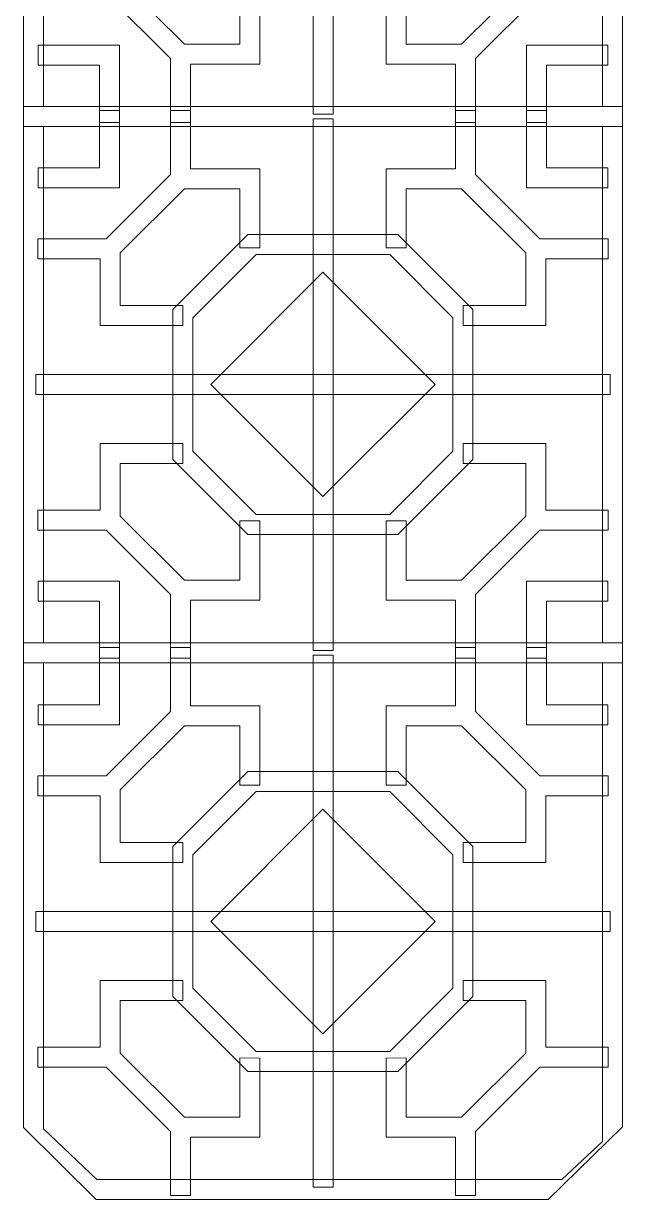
# Model space of a CAD drawing. Header units: centimetres. Extents: x -47 to 6, y -113 to 82.
# Drawn here: x -47.3 to 6.5, y -112.7 to -7.1 of the extents above; entities that cross this region are included whole.
import ezdxf

# ---------------------------------------------------------------- set-up
doc = ezdxf.new("R2010")
doc.units = ezdxf.units.CM
doc.header["$MEASUREMENT"] = 0
doc.layers.add('layer 1', color=7, linetype='Continuous')

msp = doc.modelspace()

# ---------------------------------------------------------------- linework, layer by layer
at = {"layer": 'layer 1', "color": 250, "lineweight": 9}
for points, knots in [([(-47.32773, -16.36105), (-47.32773, -16.36105), (6.48344, -16.36105), (6.48344, -16.36105), (6.48344, -16.36105), (6.48344, -16.36105), (6.48344, 33.62669), (6.48344, 33.62669), (6.48344, 33.62669), (6.48344, 33.62669), (-47.32773, 33.62669), (-47.32773, 33.62669), (-47.32773, 33.62669), (-47.32773, 33.62669), (-47.32773, -16.36105), (-47.32773, -16.36105)], [0, 0, 0, 0, 0.2, 0.2, 0.2, 0.2, 0.4, 0.4, 0.4, 0.4, 0.6, 0.6, 0.6, 0.6, 1, 1, 1, 1]), ([(-45.53079, -14.56412), (-45.53079, -14.56412), (4.6865, -14.56412), (4.6865, -14.56412), (4.6865, -14.56412), (4.6865, -14.56412), (4.6865, 31.82975), (4.6865, 31.82975), (4.6865, 31.82975), (4.6865, 31.82975), (-45.53079, 31.82975), (-45.53079, 31.82975), (-45.53079, 31.82975), (-45.53079, 31.82975), (-45.53079, -14.56412), (-45.53079, -14.56412)], [0, 0, 0, 0, 0.2, 0.2, 0.2, 0.2, 0.4, 0.4, 0.4, 0.4, 0.6, 0.6, 0.6, 0.6, 1, 1, 1, 1]), ([(-19.52349, -15.25109), (-19.52349, -15.25109), (-21.32043, -15.25109), (-21.32043, -15.25109), (-21.32043, -15.25109), (-21.32043, -15.25109), (-21.32043, 32.51744), (-21.32043, 32.51744), (-21.32043, 32.51744), (-21.32043, 32.51744), (-19.52349, 32.51744), (-19.52349, 32.51744), (-19.52349, 32.51744), (-19.52349, 32.51744), (-19.52349, -15.25109), (-19.52349, -15.25109)], [0, 0, 0, 0, 0.2, 0.2, 0.2, 0.2, 0.4, 0.4, 0.4, 0.4, 0.6, 0.6, 0.6, 0.6, 1, 1, 1, 1]), ([(-32.32628, -15.99508), (-32.32628, -15.99508), (-32.32628, -10.7666), (-32.32628, -10.7666), (-32.32628, -10.7666), (-32.32628, -10.7666), (-26.51438, -10.766), (-26.51438, -10.766), (-26.51438, -10.766), (-26.51438, -10.766), (-26.0885, -10.7666), (-26.0885, -10.7666), (-26.0885, -10.7666), (-26.0885, -10.7666), (-26.0885, -9.07508), (-26.0885, -9.07508), (-26.0885, -9.07508), (-26.0885, -9.07508), (-26.0885, -8.96846), (-26.0885, -8.96846), (-26.0885, -8.96846), (-26.0885, -8.96846), (-26.0891, -3.65313), (-26.0891, -3.65313), (-26.0891, -3.65313), (-26.0891, -3.65313), (-27.88664, -3.65073), (-27.88664, -3.65073), (-27.88664, -3.65073), (-27.88664, -3.65073), (-27.88604, -8.96846), (-27.88604, -8.96846), (-27.88604, -8.96846), (-27.88604, -8.96846), (-32.86836, -8.96906), (-32.86836, -8.96906), (-32.86836, -8.96906), (-32.86836, -8.96906), (-38.64252, -3.21827), (-38.64252, -3.21827), (-38.64252, -3.21827), (-38.64252, -3.21827), (-38.64312, 1.50228), (-38.64312, 1.50228), (-38.64312, 1.50228), (-38.64312, 1.50228), (-33.01451, 1.50288), (-33.01451, 1.50288), (-33.01451, 1.50288), (-33.01451, 1.50288), (-33.01211, 3.30041), (-33.01211, 3.30041), (-33.01211, 3.30041), (-33.01211, 3.30041), (-40.01658, 3.29981), (-40.01658, 3.29981), (-40.01658, 3.29981), (-40.01658, 3.29981), (-40.44066, 3.30041), (-40.44066, 3.30041), (-40.44066, 3.30041), (-40.44066, 3.30041), (-40.44066, 1.60291), (-40.44066, 1.60291), (-40.44066, 1.60291), (-40.44066, 1.60291), (-40.44066, 1.50228), (-40.44066, 1.50228), (-40.44066, 1.50228), (-40.44066, 1.50228), (-40.44006, -2.68937), (-40.44006, -2.68937), (-40.44006, -2.68937), (-40.44006, -2.68937), (-46.0555, -2.68937), (-46.0555, -2.68937), (-46.0555, -2.68937), (-46.0555, -2.68937), (-46.0555, -4.48631), (-46.0555, -4.48631), (-46.0555, -4.48631), (-46.0555, -4.48631), (-39.91356, -4.48631), (-39.91356, -4.48631), (-39.91356, -4.48631), (-39.91356, -4.48631), (-34.12382, -10.25147), (-34.12382, -10.25147), (-34.12382, -10.25147), (-34.12382, -10.25147), (-34.12322, -15.99328), (-34.12322, -15.99328), (-34.12322, -15.99328), (-34.12322, -15.99328), (-32.32628, -15.99508), (-32.32628, -15.99508)], [0, 0, 0, 0, 0.04, 0.04, 0.04, 0.04, 0.08, 0.08, 0.08, 0.08, 0.12, 0.12, 0.12, 0.12, 0.16, 0.16, 0.16, 0.16, 0.2, 0.2, 0.2, 0.2, 0.24, 0.24, 0.24, 0.24, 0.28, 0.28, 0.28, 0.28, 0.32, 0.32, 0.32, 0.32, 0.36, 0.36, 0.36, 0.36, 0.4, 0.4, 0.4, 0.4, 0.44, 0.44, 0.44, 0.44, 0.48, 0.48, 0.48, 0.48, 0.52, 0.52, 0.52, 0.52, 0.56, 0.56, 0.56, 0.56, 0.6, 0.6, 0.6, 0.6, 0.64, 0.64, 0.64, 0.64, 0.68, 0.68, 0.68, 0.68, 0.72, 0.72, 0.72, 0.72, 0.76, 0.76, 0.76, 0.76, 0.8, 0.8, 0.8, 0.8, 0.84, 0.84, 0.84, 0.84, 0.88, 0.88, 0.88, 0.88, 0.92, 0.92, 0.92, 0.92, 1, 1, 1, 1]), ([(-8.51802, -15.99508), (-8.51802, -15.99508), (-8.51802, -10.7666), (-8.51802, -10.7666), (-8.51802, -10.7666), (-8.51802, -10.7666), (-14.32992, -10.766), (-14.32992, -10.766), (-14.32992, -10.766), (-14.32992, -10.766), (-14.7558, -10.7666), (-14.7558, -10.7666), (-14.7558, -10.7666), (-14.7558, -10.7666), (-14.7558, -9.07508), (-14.7558, -9.07508), (-14.7558, -9.07508), (-14.7558, -9.07508), (-14.7558, -8.96846), (-14.7558, -8.96846), (-14.7558, -8.96846), (-14.7558, -8.96846), (-14.7552, -3.65313), (-14.7552, -3.65313), (-14.7552, -3.65313), (-14.7552, -3.65313), (-12.95766, -3.65073), (-12.95766, -3.65073), (-12.95766, -3.65073), (-12.95766, -3.65073), (-12.95826, -8.96846), (-12.95826, -8.96846), (-12.95826, -8.96846), (-12.95826, -8.96846), (-7.97594, -8.96906), (-7.97594, -8.96906), (-7.97594, -8.96906), (-7.97594, -8.96906), (-2.20177, -3.21827), (-2.20177, -3.21827), (-2.20177, -3.21827), (-2.20177, -3.21827), (-2.20118, 1.50228), (-2.20118, 1.50228), (-2.20118, 1.50228), (-2.20118, 1.50228), (-7.82979, 1.50288), (-7.82979, 1.50288), (-7.82979, 1.50288), (-7.82979, 1.50288), (-7.83219, 3.30041), (-7.83219, 3.30041), (-7.83219, 3.30041), (-7.83219, 3.30041), (-0.82771, 3.29981), (-0.82771, 3.29981), (-0.82771, 3.29981), (-0.82771, 3.29981), (-0.40364, 3.30041), (-0.40364, 3.30041), (-0.40364, 3.30041), (-0.40364, 3.30041), (-0.40364, 1.60291), (-0.40364, 1.60291), (-0.40364, 1.60291), (-0.40364, 1.60291), (-0.40364, 1.50228), (-0.40364, 1.50228), (-0.40364, 1.50228), (-0.40364, 1.50228), (-0.40424, -2.68937), (-0.40424, -2.68937), (-0.40424, -2.68937), (-0.40424, -2.68937), (5.2112, -2.68937), (5.2112, -2.68937), (5.2112, -2.68937), (5.2112, -2.68937), (5.2112, -4.48631), (5.2112, -4.48631), (5.2112, -4.48631), (5.2112, -4.48631), (-0.93074, -4.48631), (-0.93074, -4.48631), (-0.93074, -4.48631), (-0.93074, -4.48631), (-6.72048, -10.25147), (-6.72048, -10.25147), (-6.72048, -10.25147), (-6.72048, -10.25147), (-6.72108, -15.99328), (-6.72108, -15.99328), (-6.72108, -15.99328), (-6.72108, -15.99328), (-8.51802, -15.99508), (-8.51802, -15.99508)], [0, 0, 0, 0, 0.04, 0.04, 0.04, 0.04, 0.08, 0.08, 0.08, 0.08, 0.12, 0.12, 0.12, 0.12, 0.16, 0.16, 0.16, 0.16, 0.2, 0.2, 0.2, 0.2, 0.24, 0.24, 0.24, 0.24, 0.28, 0.28, 0.28, 0.28, 0.32, 0.32, 0.32, 0.32, 0.36, 0.36, 0.36, 0.36, 0.4, 0.4, 0.4, 0.4, 0.44, 0.44, 0.44, 0.44, 0.48, 0.48, 0.48, 0.48, 0.52, 0.52, 0.52, 0.52, 0.56, 0.56, 0.56, 0.56, 0.6, 0.6, 0.6, 0.6, 0.64, 0.64, 0.64, 0.64, 0.68, 0.68, 0.68, 0.68, 0.72, 0.72, 0.72, 0.72, 0.76, 0.76, 0.76, 0.76, 0.8, 0.8, 0.8, 0.8, 0.84, 0.84, 0.84, 0.84, 0.88, 0.88, 0.88, 0.88, 0.92, 0.92, 0.92, 0.92, 1, 1, 1, 1]), ([(-46.01896, -10.85584), (-46.01896, -10.85584), (-40.50355, -10.85584), (-40.50355, -10.85584), (-40.50355, -10.85584), (-40.50355, -10.85584), (-40.50355, -15.99328), (-40.50355, -15.99328), (-40.50355, -15.99328), (-40.50355, -15.99328), (-38.70661, -15.99508), (-38.70661, -15.99508), (-38.70661, -15.99508), (-38.70661, -15.99508), (-38.70661, -10.25686), (-38.70661, -10.25686), (-38.70661, -10.25686), (-38.70661, -10.25686), (-38.70542, -9.05891), (-38.70542, -9.05891), (-38.70542, -9.05891), (-38.70542, -9.05891), (-40.50355, -9.05891), (-40.50355, -9.05891), (-40.50355, -9.05891), (-40.50355, -9.05891), (-46.01717, -9.05891), (-46.01717, -9.05891), (-46.01717, -9.05891), (-46.01717, -9.05891), (-46.01896, -10.85584), (-46.01896, -10.85584)], [0, 0, 0, 0, 0.111111111, 0.111111111, 0.111111111, 0.111111111, 0.222222222, 0.222222222, 0.222222222, 0.222222222, 0.333333333, 0.333333333, 0.333333333, 0.333333333, 0.444444444, 0.444444444, 0.444444444, 0.444444444, 0.555555556, 0.555555556, 0.555555556, 0.555555556, 0.666666667, 0.666666667, 0.666666667, 0.666666667, 0.777777778, 0.777777778, 0.777777778, 0.777777778, 1, 1, 1, 1]), ([(5.17466, -10.85584), (5.17466, -10.85584), (-0.34074, -10.85584), (-0.34074, -10.85584), (-0.34074, -10.85584), (-0.34074, -10.85584), (-0.34074, -15.99328), (-0.34074, -15.99328), (-0.34074, -15.99328), (-0.34074, -15.99328), (-2.13768, -15.99508), (-2.13768, -15.99508), (-2.13768, -15.99508), (-2.13768, -15.99508), (-2.13768, -10.25686), (-2.13768, -10.25686), (-2.13768, -10.25686), (-2.13768, -10.25686), (-2.13888, -9.05891), (-2.13888, -9.05891), (-2.13888, -9.05891), (-2.13888, -9.05891), (-0.34074, -9.05891), (-0.34074, -9.05891), (-0.34074, -9.05891), (-0.34074, -9.05891), (5.17287, -9.05891), (5.17287, -9.05891), (5.17287, -9.05891), (5.17287, -9.05891), (5.17466, -10.85584), (5.17466, -10.85584)], [0, 0, 0, 0, 0.111111111, 0.111111111, 0.111111111, 0.111111111, 0.222222222, 0.222222222, 0.222222222, 0.222222222, 0.333333333, 0.333333333, 0.333333333, 0.333333333, 0.444444444, 0.444444444, 0.444444444, 0.444444444, 0.555555556, 0.555555556, 0.555555556, 0.555555556, 0.666666667, 0.666666667, 0.666666667, 0.666666667, 0.777777778, 0.777777778, 0.777777778, 0.777777778, 1, 1, 1, 1]), ([(-47.32773, -14.56412), (-47.32773, -14.56412), (6.48344, -14.56412), (6.48344, -14.56412), (6.48344, -14.56412), (6.48344, -14.56412), (6.48344, -64.55186), (6.48344, -64.55186), (6.48344, -64.55186), (6.48344, -64.55186), (-47.32773, -64.55186), (-47.32773, -64.55186), (-47.32773, -64.55186), (-47.32773, -64.55186), (-47.32773, -14.56412), (-47.32773, -14.56412)], [0, 0, 0, 0, 0.2, 0.2, 0.2, 0.2, 0.4, 0.4, 0.4, 0.4, 0.6, 0.6, 0.6, 0.6, 1, 1, 1, 1]), ([(-32.32628, -14.93009), (-32.32628, -14.93009), (-32.32628, -20.15858), (-32.32628, -20.15858), (-32.32628, -20.15858), (-32.32628, -20.15858), (-26.51438, -20.15918), (-26.51438, -20.15918), (-26.51438, -20.15918), (-26.51438, -20.15918), (-26.0885, -20.15858), (-26.0885, -20.15858), (-26.0885, -20.15858), (-26.0885, -20.15858), (-26.0885, -21.85009), (-26.0885, -21.85009), (-26.0885, -21.85009), (-26.0885, -21.85009), (-26.0885, -21.95671), (-26.0885, -21.95671), (-26.0885, -21.95671), (-26.0885, -21.95671), (-26.0891, -27.27204), (-26.0891, -27.27204), (-26.0891, -27.27204), (-26.0891, -27.27204), (-27.88664, -27.27444), (-27.88664, -27.27444), (-27.88664, -27.27444), (-27.88664, -27.27444), (-27.88604, -21.95671), (-27.88604, -21.95671), (-27.88604, -21.95671), (-27.88604, -21.95671), (-32.86836, -21.95611), (-32.86836, -21.95611), (-32.86836, -21.95611), (-32.86836, -21.95611), (-38.64252, -27.7069), (-38.64252, -27.7069), (-38.64252, -27.7069), (-38.64252, -27.7069), (-38.64312, -32.42745), (-38.64312, -32.42745), (-38.64312, -32.42745), (-38.64312, -32.42745), (-33.01451, -32.42805), (-33.01451, -32.42805), (-33.01451, -32.42805), (-33.01451, -32.42805), (-33.01211, -34.22558), (-33.01211, -34.22558), (-33.01211, -34.22558), (-33.01211, -34.22558), (-40.01658, -34.22499), (-40.01658, -34.22499), (-40.01658, -34.22499), (-40.01658, -34.22499), (-40.44066, -34.22558), (-40.44066, -34.22558), (-40.44066, -34.22558), (-40.44066, -34.22558), (-40.44066, -32.52808), (-40.44066, -32.52808), (-40.44066, -32.52808), (-40.44066, -32.52808), (-40.44066, -32.42745), (-40.44066, -32.42745), (-40.44066, -32.42745), (-40.44066, -32.42745), (-40.44006, -28.2358), (-40.44006, -28.2358), (-40.44006, -28.2358), (-40.44006, -28.2358), (-46.0555, -28.2358), (-46.0555, -28.2358), (-46.0555, -28.2358), (-46.0555, -28.2358), (-46.0555, -26.43887), (-46.0555, -26.43887), (-46.0555, -26.43887), (-46.0555, -26.43887), (-39.91356, -26.43887), (-39.91356, -26.43887), (-39.91356, -26.43887), (-39.91356, -26.43887), (-34.12382, -20.6737), (-34.12382, -20.6737), (-34.12382, -20.6737), (-34.12382, -20.6737), (-34.12322, -14.93189), (-34.12322, -14.93189), (-34.12322, -14.93189), (-34.12322, -14.93189), (-32.32628, -14.93009), (-32.32628, -14.93009)], [0, 0, 0, 0, 0.04, 0.04, 0.04, 0.04, 0.08, 0.08, 0.08, 0.08, 0.12, 0.12, 0.12, 0.12, 0.16, 0.16, 0.16, 0.16, 0.2, 0.2, 0.2, 0.2, 0.24, 0.24, 0.24, 0.24, 0.28, 0.28, 0.28, 0.28, 0.32, 0.32, 0.32, 0.32, 0.36, 0.36, 0.36, 0.36, 0.4, 0.4, 0.4, 0.4, 0.44, 0.44, 0.44, 0.44, 0.48, 0.48, 0.48, 0.48, 0.52, 0.52, 0.52, 0.52, 0.56, 0.56, 0.56, 0.56, 0.6, 0.6, 0.6, 0.6, 0.64, 0.64, 0.64, 0.64, 0.68, 0.68, 0.68, 0.68, 0.72, 0.72, 0.72, 0.72, 0.76, 0.76, 0.76, 0.76, 0.8, 0.8, 0.8, 0.8, 0.84, 0.84, 0.84, 0.84, 0.88, 0.88, 0.88, 0.88, 0.92, 0.92, 0.92, 0.92, 1, 1, 1, 1]), ([(-46.01896, -20.06933), (-46.01896, -20.06933), (-40.50355, -20.06933), (-40.50355, -20.06933), (-40.50355, -20.06933), (-40.50355, -20.06933), (-40.50355, -14.93189), (-40.50355, -14.93189), (-40.50355, -14.93189), (-40.50355, -14.93189), (-38.70661, -14.93009), (-38.70661, -14.93009), (-38.70661, -14.93009), (-38.70661, -14.93009), (-38.70661, -20.66831), (-38.70661, -20.66831), (-38.70661, -20.66831), (-38.70661, -20.66831), (-38.70542, -21.86626), (-38.70542, -21.86626), (-38.70542, -21.86626), (-38.70542, -21.86626), (-40.50355, -21.86626), (-40.50355, -21.86626), (-40.50355, -21.86626), (-40.50355, -21.86626), (-46.01717, -21.86626), (-46.01717, -21.86626), (-46.01717, -21.86626), (-46.01717, -21.86626), (-46.01896, -20.06933), (-46.01896, -20.06933)], [0, 0, 0, 0, 0.111111111, 0.111111111, 0.111111111, 0.111111111, 0.222222222, 0.222222222, 0.222222222, 0.222222222, 0.333333333, 0.333333333, 0.333333333, 0.333333333, 0.444444444, 0.444444444, 0.444444444, 0.444444444, 0.555555556, 0.555555556, 0.555555556, 0.555555556, 0.666666667, 0.666666667, 0.666666667, 0.666666667, 0.777777778, 0.777777778, 0.777777778, 0.777777778, 1, 1, 1, 1]), ([(-19.52349, -15.67408), (-19.52349, -15.67408), (-21.32043, -15.67408), (-21.32043, -15.67408), (-21.32043, -15.67408), (-21.32043, -15.67408), (-21.32043, -63.44261), (-21.32043, -63.44261), (-21.32043, -63.44261), (-21.32043, -63.44261), (-19.52349, -63.44261), (-19.52349, -63.44261), (-19.52349, -63.44261), (-19.52349, -63.44261), (-19.52349, -15.67408), (-19.52349, -15.67408)], [0, 0, 0, 0, 0.2, 0.2, 0.2, 0.2, 0.4, 0.4, 0.4, 0.4, 0.6, 0.6, 0.6, 0.6, 1, 1, 1, 1]), ([(-8.51802, -14.93009), (-8.51802, -14.93009), (-8.51802, -20.15858), (-8.51802, -20.15858), (-8.51802, -20.15858), (-8.51802, -20.15858), (-14.32992, -20.15918), (-14.32992, -20.15918), (-14.32992, -20.15918), (-14.32992, -20.15918), (-14.7558, -20.15858), (-14.7558, -20.15858), (-14.7558, -20.15858), (-14.7558, -20.15858), (-14.7558, -21.85009), (-14.7558, -21.85009), (-14.7558, -21.85009), (-14.7558, -21.85009), (-14.7558, -21.95671), (-14.7558, -21.95671), (-14.7558, -21.95671), (-14.7558, -21.95671), (-14.7552, -27.27204), (-14.7552, -27.27204), (-14.7552, -27.27204), (-14.7552, -27.27204), (-12.95766, -27.27444), (-12.95766, -27.27444), (-12.95766, -27.27444), (-12.95766, -27.27444), (-12.95826, -21.95671), (-12.95826, -21.95671), (-12.95826, -21.95671), (-12.95826, -21.95671), (-7.97594, -21.95611), (-7.97594, -21.95611), (-7.97594, -21.95611), (-7.97594, -21.95611), (-2.20177, -27.7069), (-2.20177, -27.7069), (-2.20177, -27.7069), (-2.20177, -27.7069), (-2.20118, -32.42745), (-2.20118, -32.42745), (-2.20118, -32.42745), (-2.20118, -32.42745), (-7.82979, -32.42805), (-7.82979, -32.42805), (-7.82979, -32.42805), (-7.82979, -32.42805), (-7.83219, -34.22558), (-7.83219, -34.22558), (-7.83219, -34.22558), (-7.83219, -34.22558), (-0.82771, -34.22499), (-0.82771, -34.22499), (-0.82771, -34.22499), (-0.82771, -34.22499), (-0.40364, -34.22558), (-0.40364, -34.22558), (-0.40364, -34.22558), (-0.40364, -34.22558), (-0.40364, -32.52808), (-0.40364, -32.52808), (-0.40364, -32.52808), (-0.40364, -32.52808), (-0.40364, -32.42745), (-0.40364, -32.42745), (-0.40364, -32.42745), (-0.40364, -32.42745), (-0.40424, -28.2358), (-0.40424, -28.2358), (-0.40424, -28.2358), (-0.40424, -28.2358), (5.2112, -28.2358), (5.2112, -28.2358), (5.2112, -28.2358), (5.2112, -28.2358), (5.2112, -26.43887), (5.2112, -26.43887), (5.2112, -26.43887), (5.2112, -26.43887), (-0.93074, -26.43887), (-0.93074, -26.43887), (-0.93074, -26.43887), (-0.93074, -26.43887), (-6.72048, -20.6737), (-6.72048, -20.6737), (-6.72048, -20.6737), (-6.72048, -20.6737), (-6.72108, -14.93189), (-6.72108, -14.93189), (-6.72108, -14.93189), (-6.72108, -14.93189), (-8.51802, -14.93009), (-8.51802, -14.93009)], [0, 0, 0, 0, 0.04, 0.04, 0.04, 0.04, 0.08, 0.08, 0.08, 0.08, 0.12, 0.12, 0.12, 0.12, 0.16, 0.16, 0.16, 0.16, 0.2, 0.2, 0.2, 0.2, 0.24, 0.24, 0.24, 0.24, 0.28, 0.28, 0.28, 0.28, 0.32, 0.32, 0.32, 0.32, 0.36, 0.36, 0.36, 0.36, 0.4, 0.4, 0.4, 0.4, 0.44, 0.44, 0.44, 0.44, 0.48, 0.48, 0.48, 0.48, 0.52, 0.52, 0.52, 0.52, 0.56, 0.56, 0.56, 0.56, 0.6, 0.6, 0.6, 0.6, 0.64, 0.64, 0.64, 0.64, 0.68, 0.68, 0.68, 0.68, 0.72, 0.72, 0.72, 0.72, 0.76, 0.76, 0.76, 0.76, 0.8, 0.8, 0.8, 0.8, 0.84, 0.84, 0.84, 0.84, 0.88, 0.88, 0.88, 0.88, 0.92, 0.92, 0.92, 0.92, 1, 1, 1, 1]), ([(5.17466, -20.06933), (5.17466, -20.06933), (-0.34074, -20.06933), (-0.34074, -20.06933), (-0.34074, -20.06933), (-0.34074, -20.06933), (-0.34074, -14.93189), (-0.34074, -14.93189), (-0.34074, -14.93189), (-0.34074, -14.93189), (-2.13768, -14.93009), (-2.13768, -14.93009), (-2.13768, -14.93009), (-2.13768, -14.93009), (-2.13768, -20.66831), (-2.13768, -20.66831), (-2.13768, -20.66831), (-2.13768, -20.66831), (-2.13888, -21.86626), (-2.13888, -21.86626), (-2.13888, -21.86626), (-2.13888, -21.86626), (-0.34074, -21.86626), (-0.34074, -21.86626), (-0.34074, -21.86626), (-0.34074, -21.86626), (5.17287, -21.86626), (5.17287, -21.86626), (5.17287, -21.86626), (5.17287, -21.86626), (5.17466, -20.06933), (5.17466, -20.06933)], [0, 0, 0, 0, 0.111111111, 0.111111111, 0.111111111, 0.111111111, 0.222222222, 0.222222222, 0.222222222, 0.222222222, 0.333333333, 0.333333333, 0.333333333, 0.333333333, 0.444444444, 0.444444444, 0.444444444, 0.444444444, 0.555555556, 0.555555556, 0.555555556, 0.555555556, 0.666666667, 0.666666667, 0.666666667, 0.666666667, 0.777777778, 0.777777778, 0.777777778, 0.777777778, 1, 1, 1, 1]), ([(-45.53079, -16.36105), (-45.53079, -16.36105), (4.6865, -16.36105), (4.6865, -16.36105), (4.6865, -16.36105), (4.6865, -16.36105), (4.6865, -62.75493), (4.6865, -62.75493), (4.6865, -62.75493), (4.6865, -62.75493), (-45.53079, -62.75493), (-45.53079, -62.75493), (-45.53079, -62.75493), (-45.53079, -62.75493), (-45.53079, -16.36105), (-45.53079, -16.36105)], [0, 0, 0, 0, 0.2, 0.2, 0.2, 0.2, 0.4, 0.4, 0.4, 0.4, 0.6, 0.6, 0.6, 0.6, 1, 1, 1, 1]), ([(-27.16427, -26.05492), (-27.16427, -26.05492), (-13.68722, -26.05492), (-13.68722, -26.05492), (-13.68722, -26.05492), (-13.68722, -26.05492), (-6.94869, -32.79343), (-6.94869, -32.79343), (-6.94869, -32.79343), (-6.94869, -32.79343), (-6.94869, -46.27044), (-6.94869, -46.27044), (-6.94869, -46.27044), (-6.94869, -46.27044), (-13.68722, -53.00895), (-13.68722, -53.00895), (-13.68722, -53.00895), (-13.68722, -53.00895), (-27.16427, -53.00895), (-27.16427, -53.00895), (-27.16427, -53.00895), (-27.16427, -53.00895), (-33.90279, -46.27044), (-33.90279, -46.27044), (-33.90279, -46.27044), (-33.90279, -46.27044), (-33.90279, -32.79343), (-33.90279, -32.79343), (-33.90279, -32.79343), (-33.90279, -32.79343), (-27.16427, -26.05492), (-27.16427, -26.05492)], [0, 0, 0, 0, 0.111111111, 0.111111111, 0.111111111, 0.111111111, 0.222222222, 0.222222222, 0.222222222, 0.222222222, 0.333333333, 0.333333333, 0.333333333, 0.333333333, 0.444444444, 0.444444444, 0.444444444, 0.444444444, 0.555555556, 0.555555556, 0.555555556, 0.555555556, 0.666666667, 0.666666667, 0.666666667, 0.666666667, 0.777777778, 0.777777778, 0.777777778, 0.777777778, 1, 1, 1, 1]), ([(-26.41974, -27.85186), (-26.41974, -27.85186), (-14.43175, -27.85186), (-14.43175, -27.85186), (-14.43175, -27.85186), (-14.43175, -27.85186), (-8.74563, -33.53796), (-8.74563, -33.53796), (-8.74563, -33.53796), (-8.74563, -33.53796), (-8.74563, -45.52591), (-8.74563, -45.52591), (-8.74563, -45.52591), (-8.74563, -45.52591), (-14.43175, -51.21201), (-14.43175, -51.21201), (-14.43175, -51.21201), (-14.43175, -51.21201), (-26.41974, -51.21201), (-26.41974, -51.21201), (-26.41974, -51.21201), (-26.41974, -51.21201), (-32.10585, -45.52591), (-32.10585, -45.52591), (-32.10585, -45.52591), (-32.10585, -45.52591), (-32.10585, -33.53796), (-32.10585, -33.53796), (-32.10585, -33.53796), (-32.10585, -33.53796), (-26.41974, -27.85186), (-26.41974, -27.85186)], [0, 0, 0, 0, 0.111111111, 0.111111111, 0.111111111, 0.111111111, 0.222222222, 0.222222222, 0.222222222, 0.222222222, 0.333333333, 0.333333333, 0.333333333, 0.333333333, 0.444444444, 0.444444444, 0.444444444, 0.444444444, 0.555555556, 0.555555556, 0.555555556, 0.555555556, 0.666666667, 0.666666667, 0.666666667, 0.666666667, 0.777777778, 0.777777778, 0.777777778, 0.777777778, 1, 1, 1, 1]), ([(-20.42574, -29.4535), (-20.42574, -29.4535), (-10.3478, -39.53141), (-10.3478, -39.53141), (-10.3478, -39.53141), (-10.3478, -39.53141), (-20.42574, -49.60933), (-20.42574, -49.60933), (-20.42574, -49.60933), (-20.42574, -49.60933), (-30.50368, -39.53141), (-30.50368, -39.53141), (-30.50368, -39.53141), (-30.50368, -39.53141), (-20.42574, -29.4535), (-20.42574, -29.4535)], [0, 0, 0, 0, 0.2, 0.2, 0.2, 0.2, 0.4, 0.4, 0.4, 0.4, 0.6, 0.6, 0.6, 0.6, 1, 1, 1, 1]), ([(5.37164, -40.43059), (5.37164, -40.43059), (5.37164, -38.63365), (5.37164, -38.63365), (5.37164, -38.63365), (5.37164, -38.63365), (-46.22388, -38.63365), (-46.22388, -38.63365), (-46.22388, -38.63365), (-46.22388, -38.63365), (-46.22388, -40.43059), (-46.22388, -40.43059), (-46.22388, -40.43059), (-46.22388, -40.43059), (5.37164, -40.43059), (5.37164, -40.43059)], [0, 0, 0, 0, 0.2, 0.2, 0.2, 0.2, 0.4, 0.4, 0.4, 0.4, 0.6, 0.6, 0.6, 0.6, 1, 1, 1, 1]), ([(-32.32628, -64.13377), (-32.32628, -64.13377), (-32.32628, -58.90529), (-32.32628, -58.90529), (-32.32628, -58.90529), (-32.32628, -58.90529), (-26.51438, -58.90469), (-26.51438, -58.90469), (-26.51438, -58.90469), (-26.51438, -58.90469), (-26.0885, -58.90529), (-26.0885, -58.90529), (-26.0885, -58.90529), (-26.0885, -58.90529), (-26.0885, -57.21378), (-26.0885, -57.21378), (-26.0885, -57.21378), (-26.0885, -57.21378), (-26.0885, -57.10716), (-26.0885, -57.10716), (-26.0885, -57.10716), (-26.0885, -57.10716), (-26.0891, -51.79182), (-26.0891, -51.79182), (-26.0891, -51.79182), (-26.0891, -51.79182), (-27.88664, -51.78943), (-27.88664, -51.78943), (-27.88664, -51.78943), (-27.88664, -51.78943), (-27.88604, -57.10716), (-27.88604, -57.10716), (-27.88604, -57.10716), (-27.88604, -57.10716), (-32.86836, -57.10776), (-32.86836, -57.10776), (-32.86836, -57.10776), (-32.86836, -57.10776), (-38.64252, -51.35697), (-38.64252, -51.35697), (-38.64252, -51.35697), (-38.64252, -51.35697), (-38.64312, -46.63642), (-38.64312, -46.63642), (-38.64312, -46.63642), (-38.64312, -46.63642), (-33.01451, -46.63582), (-33.01451, -46.63582), (-33.01451, -46.63582), (-33.01451, -46.63582), (-33.01211, -44.83828), (-33.01211, -44.83828), (-33.01211, -44.83828), (-33.01211, -44.83828), (-40.01658, -44.83888), (-40.01658, -44.83888), (-40.01658, -44.83888), (-40.01658, -44.83888), (-40.44066, -44.83828), (-40.44066, -44.83828), (-40.44066, -44.83828), (-40.44066, -44.83828), (-40.44066, -46.53579), (-40.44066, -46.53579), (-40.44066, -46.53579), (-40.44066, -46.53579), (-40.44066, -46.63642), (-40.44066, -46.63642), (-40.44066, -46.63642), (-40.44066, -46.63642), (-40.44006, -50.82807), (-40.44006, -50.82807), (-40.44006, -50.82807), (-40.44006, -50.82807), (-46.0555, -50.82807), (-46.0555, -50.82807), (-46.0555, -50.82807), (-46.0555, -50.82807), (-46.0555, -52.625), (-46.0555, -52.625), (-46.0555, -52.625), (-46.0555, -52.625), (-39.91356, -52.625), (-39.91356, -52.625), (-39.91356, -52.625), (-39.91356, -52.625), (-34.12382, -58.39017), (-34.12382, -58.39017), (-34.12382, -58.39017), (-34.12382, -58.39017), (-34.12322, -64.13198), (-34.12322, -64.13198), (-34.12322, -64.13198), (-34.12322, -64.13198), (-32.32628, -64.13377), (-32.32628, -64.13377)], [0, 0, 0, 0, 0.04, 0.04, 0.04, 0.04, 0.08, 0.08, 0.08, 0.08, 0.12, 0.12, 0.12, 0.12, 0.16, 0.16, 0.16, 0.16, 0.2, 0.2, 0.2, 0.2, 0.24, 0.24, 0.24, 0.24, 0.28, 0.28, 0.28, 0.28, 0.32, 0.32, 0.32, 0.32, 0.36, 0.36, 0.36, 0.36, 0.4, 0.4, 0.4, 0.4, 0.44, 0.44, 0.44, 0.44, 0.48, 0.48, 0.48, 0.48, 0.52, 0.52, 0.52, 0.52, 0.56, 0.56, 0.56, 0.56, 0.6, 0.6, 0.6, 0.6, 0.64, 0.64, 0.64, 0.64, 0.68, 0.68, 0.68, 0.68, 0.72, 0.72, 0.72, 0.72, 0.76, 0.76, 0.76, 0.76, 0.8, 0.8, 0.8, 0.8, 0.84, 0.84, 0.84, 0.84, 0.88, 0.88, 0.88, 0.88, 0.92, 0.92, 0.92, 0.92, 1, 1, 1, 1]), ([(-8.51802, -64.13377), (-8.51802, -64.13377), (-8.51802, -58.90529), (-8.51802, -58.90529), (-8.51802, -58.90529), (-8.51802, -58.90529), (-14.32992, -58.90469), (-14.32992, -58.90469), (-14.32992, -58.90469), (-14.32992, -58.90469), (-14.7558, -58.90529), (-14.7558, -58.90529), (-14.7558, -58.90529), (-14.7558, -58.90529), (-14.7558, -57.21378), (-14.7558, -57.21378), (-14.7558, -57.21378), (-14.7558, -57.21378), (-14.7558, -57.10716), (-14.7558, -57.10716), (-14.7558, -57.10716), (-14.7558, -57.10716), (-14.7552, -51.79182), (-14.7552, -51.79182), (-14.7552, -51.79182), (-14.7552, -51.79182), (-12.95766, -51.78943), (-12.95766, -51.78943), (-12.95766, -51.78943), (-12.95766, -51.78943), (-12.95826, -57.10716), (-12.95826, -57.10716), (-12.95826, -57.10716), (-12.95826, -57.10716), (-7.97594, -57.10776), (-7.97594, -57.10776), (-7.97594, -57.10776), (-7.97594, -57.10776), (-2.20177, -51.35697), (-2.20177, -51.35697), (-2.20177, -51.35697), (-2.20177, -51.35697), (-2.20118, -46.63642), (-2.20118, -46.63642), (-2.20118, -46.63642), (-2.20118, -46.63642), (-7.82979, -46.63582), (-7.82979, -46.63582), (-7.82979, -46.63582), (-7.82979, -46.63582), (-7.83219, -44.83828), (-7.83219, -44.83828), (-7.83219, -44.83828), (-7.83219, -44.83828), (-0.82771, -44.83888), (-0.82771, -44.83888), (-0.82771, -44.83888), (-0.82771, -44.83888), (-0.40364, -44.83828), (-0.40364, -44.83828), (-0.40364, -44.83828), (-0.40364, -44.83828), (-0.40364, -46.53579), (-0.40364, -46.53579), (-0.40364, -46.53579), (-0.40364, -46.53579), (-0.40364, -46.63642), (-0.40364, -46.63642), (-0.40364, -46.63642), (-0.40364, -46.63642), (-0.40424, -50.82807), (-0.40424, -50.82807), (-0.40424, -50.82807), (-0.40424, -50.82807), (5.2112, -50.82807), (5.2112, -50.82807), (5.2112, -50.82807), (5.2112, -50.82807), (5.2112, -52.625), (5.2112, -52.625), (5.2112, -52.625), (5.2112, -52.625), (-0.93074, -52.625), (-0.93074, -52.625), (-0.93074, -52.625), (-0.93074, -52.625), (-6.72048, -58.39017), (-6.72048, -58.39017), (-6.72048, -58.39017), (-6.72048, -58.39017), (-6.72108, -64.13198), (-6.72108, -64.13198), (-6.72108, -64.13198), (-6.72108, -64.13198), (-8.51802, -64.13377), (-8.51802, -64.13377)], [0, 0, 0, 0, 0.04, 0.04, 0.04, 0.04, 0.08, 0.08, 0.08, 0.08, 0.12, 0.12, 0.12, 0.12, 0.16, 0.16, 0.16, 0.16, 0.2, 0.2, 0.2, 0.2, 0.24, 0.24, 0.24, 0.24, 0.28, 0.28, 0.28, 0.28, 0.32, 0.32, 0.32, 0.32, 0.36, 0.36, 0.36, 0.36, 0.4, 0.4, 0.4, 0.4, 0.44, 0.44, 0.44, 0.44, 0.48, 0.48, 0.48, 0.48, 0.52, 0.52, 0.52, 0.52, 0.56, 0.56, 0.56, 0.56, 0.6, 0.6, 0.6, 0.6, 0.64, 0.64, 0.64, 0.64, 0.68, 0.68, 0.68, 0.68, 0.72, 0.72, 0.72, 0.72, 0.76, 0.76, 0.76, 0.76, 0.8, 0.8, 0.8, 0.8, 0.84, 0.84, 0.84, 0.84, 0.88, 0.88, 0.88, 0.88, 0.92, 0.92, 0.92, 0.92, 1, 1, 1, 1]), ([(-46.01896, -58.99454), (-46.01896, -58.99454), (-40.50355, -58.99454), (-40.50355, -58.99454), (-40.50355, -58.99454), (-40.50355, -58.99454), (-40.50355, -64.13198), (-40.50355, -64.13198), (-40.50355, -64.13198), (-40.50355, -64.13198), (-38.70661, -64.13377), (-38.70661, -64.13377), (-38.70661, -64.13377), (-38.70661, -64.13377), (-38.70661, -58.39556), (-38.70661, -58.39556), (-38.70661, -58.39556), (-38.70661, -58.39556), (-38.70542, -57.1976), (-38.70542, -57.1976), (-38.70542, -57.1976), (-38.70542, -57.1976), (-40.50355, -57.1976), (-40.50355, -57.1976), (-40.50355, -57.1976), (-40.50355, -57.1976), (-46.01717, -57.1976), (-46.01717, -57.1976), (-46.01717, -57.1976), (-46.01717, -57.1976), (-46.01896, -58.99454), (-46.01896, -58.99454)], [0, 0, 0, 0, 0.111111111, 0.111111111, 0.111111111, 0.111111111, 0.222222222, 0.222222222, 0.222222222, 0.222222222, 0.333333333, 0.333333333, 0.333333333, 0.333333333, 0.444444444, 0.444444444, 0.444444444, 0.444444444, 0.555555556, 0.555555556, 0.555555556, 0.555555556, 0.666666667, 0.666666667, 0.666666667, 0.666666667, 0.777777778, 0.777777778, 0.777777778, 0.777777778, 1, 1, 1, 1]), ([(5.17466, -58.99454), (5.17466, -58.99454), (-0.34074, -58.99454), (-0.34074, -58.99454), (-0.34074, -58.99454), (-0.34074, -58.99454), (-0.34074, -64.13198), (-0.34074, -64.13198), (-0.34074, -64.13198), (-0.34074, -64.13198), (-2.13768, -64.13377), (-2.13768, -64.13377), (-2.13768, -64.13377), (-2.13768, -64.13377), (-2.13768, -58.39556), (-2.13768, -58.39556), (-2.13768, -58.39556), (-2.13768, -58.39556), (-2.13888, -57.1976), (-2.13888, -57.1976), (-2.13888, -57.1976), (-2.13888, -57.1976), (-0.34074, -57.1976), (-0.34074, -57.1976), (-0.34074, -57.1976), (-0.34074, -57.1976), (5.17287, -57.1976), (5.17287, -57.1976), (5.17287, -57.1976), (5.17287, -57.1976), (5.17466, -58.99454), (5.17466, -58.99454)], [0, 0, 0, 0, 0.111111111, 0.111111111, 0.111111111, 0.111111111, 0.222222222, 0.222222222, 0.222222222, 0.222222222, 0.333333333, 0.333333333, 0.333333333, 0.333333333, 0.444444444, 0.444444444, 0.444444444, 0.444444444, 0.555555556, 0.555555556, 0.555555556, 0.555555556, 0.666666667, 0.666666667, 0.666666667, 0.666666667, 0.777777778, 0.777777778, 0.777777778, 0.777777778, 1, 1, 1, 1]), ([(-40.79346, -112.74327), (-40.79346, -112.74327), (-0.18022, -112.74327), (-0.18022, -112.74327), (-0.18022, -112.74327), (-0.18022, -112.74327), (6.48344, -106.22818), (6.48344, -106.22818), (6.48344, -106.22818), (6.48344, -106.22818), (6.48344, -62.75553), (6.48344, -62.75553), (6.48344, -62.75553), (6.48344, -62.75553), (-47.32773, -62.75553), (-47.32773, -62.75553), (-47.32773, -62.75553), (-47.32773, -62.75553), (-47.32773, -106.2785), (-47.32773, -106.2785), (-47.32773, -106.2785), (-47.32773, -106.2785), (-40.79346, -112.74327), (-40.79346, -112.74327)], [0, 0, 0, 0, 0.142857143, 0.142857143, 0.142857143, 0.142857143, 0.285714286, 0.285714286, 0.285714286, 0.285714286, 0.428571429, 0.428571429, 0.428571429, 0.428571429, 0.571428571, 0.571428571, 0.571428571, 0.571428571, 0.714285714, 0.714285714, 0.714285714, 0.714285714, 1, 1, 1, 1]), ([(-32.32628, -63.17361), (-32.32628, -63.17361), (-32.32628, -68.4021), (-32.32628, -68.4021), (-32.32628, -68.4021), (-32.32628, -68.4021), (-26.51438, -68.40269), (-26.51438, -68.40269), (-26.51438, -68.40269), (-26.51438, -68.40269), (-26.0885, -68.4021), (-26.0885, -68.4021), (-26.0885, -68.4021), (-26.0885, -68.4021), (-26.0885, -70.09361), (-26.0885, -70.09361), (-26.0885, -70.09361), (-26.0885, -70.09361), (-26.0885, -70.20023), (-26.0885, -70.20023), (-26.0885, -70.20023), (-26.0885, -70.20023), (-26.0891, -75.51556), (-26.0891, -75.51556), (-26.0891, -75.51556), (-26.0891, -75.51556), (-27.88664, -75.51796), (-27.88664, -75.51796), (-27.88664, -75.51796), (-27.88664, -75.51796), (-27.88604, -70.20023), (-27.88604, -70.20023), (-27.88604, -70.20023), (-27.88604, -70.20023), (-32.86836, -70.19963), (-32.86836, -70.19963), (-32.86836, -70.19963), (-32.86836, -70.19963), (-38.64252, -75.95042), (-38.64252, -75.95042), (-38.64252, -75.95042), (-38.64252, -75.95042), (-38.64312, -80.67097), (-38.64312, -80.67097), (-38.64312, -80.67097), (-38.64312, -80.67097), (-33.01451, -80.67157), (-33.01451, -80.67157), (-33.01451, -80.67157), (-33.01451, -80.67157), (-33.01211, -82.4691), (-33.01211, -82.4691), (-33.01211, -82.4691), (-33.01211, -82.4691), (-40.01658, -82.4685), (-40.01658, -82.4685), (-40.01658, -82.4685), (-40.01658, -82.4685), (-40.44066, -82.4691), (-40.44066, -82.4691), (-40.44066, -82.4691), (-40.44066, -82.4691), (-40.44066, -80.7716), (-40.44066, -80.7716), (-40.44066, -80.7716), (-40.44066, -80.7716), (-40.44066, -80.67097), (-40.44066, -80.67097), (-40.44066, -80.67097), (-40.44066, -80.67097), (-40.44006, -76.47932), (-40.44006, -76.47932), (-40.44006, -76.47932), (-40.44006, -76.47932), (-46.0555, -76.47932), (-46.0555, -76.47932), (-46.0555, -76.47932), (-46.0555, -76.47932), (-46.0555, -74.68238), (-46.0555, -74.68238), (-46.0555, -74.68238), (-46.0555, -74.68238), (-39.91356, -74.68238), (-39.91356, -74.68238), (-39.91356, -74.68238), (-39.91356, -74.68238), (-34.12382, -68.91722), (-34.12382, -68.91722), (-34.12382, -68.91722), (-34.12382, -68.91722), (-34.12322, -63.17541), (-34.12322, -63.17541), (-34.12322, -63.17541), (-34.12322, -63.17541), (-32.32628, -63.17361), (-32.32628, -63.17361)], [0, 0, 0, 0, 0.04, 0.04, 0.04, 0.04, 0.08, 0.08, 0.08, 0.08, 0.12, 0.12, 0.12, 0.12, 0.16, 0.16, 0.16, 0.16, 0.2, 0.2, 0.2, 0.2, 0.24, 0.24, 0.24, 0.24, 0.28, 0.28, 0.28, 0.28, 0.32, 0.32, 0.32, 0.32, 0.36, 0.36, 0.36, 0.36, 0.4, 0.4, 0.4, 0.4, 0.44, 0.44, 0.44, 0.44, 0.48, 0.48, 0.48, 0.48, 0.52, 0.52, 0.52, 0.52, 0.56, 0.56, 0.56, 0.56, 0.6, 0.6, 0.6, 0.6, 0.64, 0.64, 0.64, 0.64, 0.68, 0.68, 0.68, 0.68, 0.72, 0.72, 0.72, 0.72, 0.76, 0.76, 0.76, 0.76, 0.8, 0.8, 0.8, 0.8, 0.84, 0.84, 0.84, 0.84, 0.88, 0.88, 0.88, 0.88, 0.92, 0.92, 0.92, 0.92, 1, 1, 1, 1]), ([(-46.01896, -68.31285), (-46.01896, -68.31285), (-40.50355, -68.31285), (-40.50355, -68.31285), (-40.50355, -68.31285), (-40.50355, -68.31285), (-40.50355, -63.17541), (-40.50355, -63.17541), (-40.50355, -63.17541), (-40.50355, -63.17541), (-38.70661, -63.17361), (-38.70661, -63.17361), (-38.70661, -63.17361), (-38.70661, -63.17361), (-38.70661, -68.91183), (-38.70661, -68.91183), (-38.70661, -68.91183), (-38.70661, -68.91183), (-38.70542, -70.10978), (-38.70542, -70.10978), (-38.70542, -70.10978), (-38.70542, -70.10978), (-40.50355, -70.10978), (-40.50355, -70.10978), (-40.50355, -70.10978), (-40.50355, -70.10978), (-46.01717, -70.10978), (-46.01717, -70.10978), (-46.01717, -70.10978), (-46.01717, -70.10978), (-46.01896, -68.31285), (-46.01896, -68.31285)], [0, 0, 0, 0, 0.111111111, 0.111111111, 0.111111111, 0.111111111, 0.222222222, 0.222222222, 0.222222222, 0.222222222, 0.333333333, 0.333333333, 0.333333333, 0.333333333, 0.444444444, 0.444444444, 0.444444444, 0.444444444, 0.555555556, 0.555555556, 0.555555556, 0.555555556, 0.666666667, 0.666666667, 0.666666667, 0.666666667, 0.777777778, 0.777777778, 0.777777778, 0.777777778, 1, 1, 1, 1]), ([(-8.51802, -63.17361), (-8.51802, -63.17361), (-8.51802, -68.4021), (-8.51802, -68.4021), (-8.51802, -68.4021), (-8.51802, -68.4021), (-14.32992, -68.40269), (-14.32992, -68.40269), (-14.32992, -68.40269), (-14.32992, -68.40269), (-14.7558, -68.4021), (-14.7558, -68.4021), (-14.7558, -68.4021), (-14.7558, -68.4021), (-14.7558, -70.09361), (-14.7558, -70.09361), (-14.7558, -70.09361), (-14.7558, -70.09361), (-14.7558, -70.20023), (-14.7558, -70.20023), (-14.7558, -70.20023), (-14.7558, -70.20023), (-14.7552, -75.51556), (-14.7552, -75.51556), (-14.7552, -75.51556), (-14.7552, -75.51556), (-12.95766, -75.51796), (-12.95766, -75.51796), (-12.95766, -75.51796), (-12.95766, -75.51796), (-12.95826, -70.20023), (-12.95826, -70.20023), (-12.95826, -70.20023), (-12.95826, -70.20023), (-7.97594, -70.19963), (-7.97594, -70.19963), (-7.97594, -70.19963), (-7.97594, -70.19963), (-2.20177, -75.95042), (-2.20177, -75.95042), (-2.20177, -75.95042), (-2.20177, -75.95042), (-2.20118, -80.67097), (-2.20118, -80.67097), (-2.20118, -80.67097), (-2.20118, -80.67097), (-7.82979, -80.67157), (-7.82979, -80.67157), (-7.82979, -80.67157), (-7.82979, -80.67157), (-7.83219, -82.4691), (-7.83219, -82.4691), (-7.83219, -82.4691), (-7.83219, -82.4691), (-0.82771, -82.4685), (-0.82771, -82.4685), (-0.82771, -82.4685), (-0.82771, -82.4685), (-0.40364, -82.4691), (-0.40364, -82.4691), (-0.40364, -82.4691), (-0.40364, -82.4691), (-0.40364, -80.7716), (-0.40364, -80.7716), (-0.40364, -80.7716), (-0.40364, -80.7716), (-0.40364, -80.67097), (-0.40364, -80.67097), (-0.40364, -80.67097), (-0.40364, -80.67097), (-0.40424, -76.47932), (-0.40424, -76.47932), (-0.40424, -76.47932), (-0.40424, -76.47932), (5.2112, -76.47932), (5.2112, -76.47932), (5.2112, -76.47932), (5.2112, -76.47932), (5.2112, -74.68238), (5.2112, -74.68238), (5.2112, -74.68238), (5.2112, -74.68238), (-0.93074, -74.68238), (-0.93074, -74.68238), (-0.93074, -74.68238), (-0.93074, -74.68238), (-6.72048, -68.91722), (-6.72048, -68.91722), (-6.72048, -68.91722), (-6.72048, -68.91722), (-6.72108, -63.17541), (-6.72108, -63.17541), (-6.72108, -63.17541), (-6.72108, -63.17541), (-8.51802, -63.17361), (-8.51802, -63.17361)], [0, 0, 0, 0, 0.04, 0.04, 0.04, 0.04, 0.08, 0.08, 0.08, 0.08, 0.12, 0.12, 0.12, 0.12, 0.16, 0.16, 0.16, 0.16, 0.2, 0.2, 0.2, 0.2, 0.24, 0.24, 0.24, 0.24, 0.28, 0.28, 0.28, 0.28, 0.32, 0.32, 0.32, 0.32, 0.36, 0.36, 0.36, 0.36, 0.4, 0.4, 0.4, 0.4, 0.44, 0.44, 0.44, 0.44, 0.48, 0.48, 0.48, 0.48, 0.52, 0.52, 0.52, 0.52, 0.56, 0.56, 0.56, 0.56, 0.6, 0.6, 0.6, 0.6, 0.64, 0.64, 0.64, 0.64, 0.68, 0.68, 0.68, 0.68, 0.72, 0.72, 0.72, 0.72, 0.76, 0.76, 0.76, 0.76, 0.8, 0.8, 0.8, 0.8, 0.84, 0.84, 0.84, 0.84, 0.88, 0.88, 0.88, 0.88, 0.92, 0.92, 0.92, 0.92, 1, 1, 1, 1]), ([(5.17466, -68.31285), (5.17466, -68.31285), (-0.34074, -68.31285), (-0.34074, -68.31285), (-0.34074, -68.31285), (-0.34074, -68.31285), (-0.34074, -63.17541), (-0.34074, -63.17541), (-0.34074, -63.17541), (-0.34074, -63.17541), (-2.13768, -63.17361), (-2.13768, -63.17361), (-2.13768, -63.17361), (-2.13768, -63.17361), (-2.13768, -68.91183), (-2.13768, -68.91183), (-2.13768, -68.91183), (-2.13768, -68.91183), (-2.13888, -70.10978), (-2.13888, -70.10978), (-2.13888, -70.10978), (-2.13888, -70.10978), (-0.34074, -70.10978), (-0.34074, -70.10978), (-0.34074, -70.10978), (-0.34074, -70.10978), (5.17287, -70.10978), (5.17287, -70.10978), (5.17287, -70.10978), (5.17287, -70.10978), (5.17466, -68.31285), (5.17466, -68.31285)], [0, 0, 0, 0, 0.111111111, 0.111111111, 0.111111111, 0.111111111, 0.222222222, 0.222222222, 0.222222222, 0.222222222, 0.333333333, 0.333333333, 0.333333333, 0.333333333, 0.444444444, 0.444444444, 0.444444444, 0.444444444, 0.555555556, 0.555555556, 0.555555556, 0.555555556, 0.666666667, 0.666666667, 0.666666667, 0.666666667, 0.777777778, 0.777777778, 0.777777778, 0.777777778, 1, 1, 1, 1]), ([(-19.52349, -111.6333), (-19.52349, -111.6333), (-21.32043, -111.6333), (-21.32043, -111.6333), (-21.32043, -111.6333), (-21.32043, -111.6333), (-21.32043, -63.86477), (-21.32043, -63.86477), (-21.32043, -63.86477), (-21.32043, -63.86477), (-19.52349, -63.86477), (-19.52349, -63.86477), (-19.52349, -63.86477), (-19.52349, -63.86477), (-19.52349, -111.6333), (-19.52349, -111.6333)], [0, 0, 0, 0, 0.2, 0.2, 0.2, 0.2, 0.4, 0.4, 0.4, 0.4, 0.6, 0.6, 0.6, 0.6, 1, 1, 1, 1]), ([(-40.75033, -110.94633), (-40.75033, -110.94633), (1.03092, -110.94633), (1.03092, -110.94633), (1.03092, -110.94633), (1.03092, -110.94633), (4.6865, -107.53575), (4.6865, -107.53575), (4.6865, -107.53575), (4.6865, -107.53575), (4.6865, -64.55246), (4.6865, -64.55246), (4.6865, -64.55246), (4.6865, -64.55246), (-45.53079, -64.55246), (-45.53079, -64.55246), (-45.53079, -64.55246), (-45.53079, -64.55246), (-45.53079, -106.40787), (-45.53079, -106.40787), (-45.53079, -106.40787), (-45.53079, -106.40787), (-40.75033, -110.94633), (-40.75033, -110.94633)], [0, 0, 0, 0, 0.142857143, 0.142857143, 0.142857143, 0.142857143, 0.285714286, 0.285714286, 0.285714286, 0.285714286, 0.428571429, 0.428571429, 0.428571429, 0.428571429, 0.571428571, 0.571428571, 0.571428571, 0.571428571, 0.714285714, 0.714285714, 0.714285714, 0.714285714, 1, 1, 1, 1]), ([(-27.16427, -101.25247), (-27.16427, -101.25247), (-13.68722, -101.25247), (-13.68722, -101.25247), (-13.68722, -101.25247), (-13.68722, -101.25247), (-6.94869, -94.51396), (-6.94869, -94.51396), (-6.94869, -94.51396), (-6.94869, -94.51396), (-6.94869, -81.03695), (-6.94869, -81.03695), (-6.94869, -81.03695), (-6.94869, -81.03695), (-13.68722, -74.29844), (-13.68722, -74.29844), (-13.68722, -74.29844), (-13.68722, -74.29844), (-27.16427, -74.29844), (-27.16427, -74.29844), (-27.16427, -74.29844), (-27.16427, -74.29844), (-33.90279, -81.03695), (-33.90279, -81.03695), (-33.90279, -81.03695), (-33.90279, -81.03695), (-33.90279, -94.51396), (-33.90279, -94.51396), (-33.90279, -94.51396), (-33.90279, -94.51396), (-27.16427, -101.25247), (-27.16427, -101.25247)], [0, 0, 0, 0, 0.111111111, 0.111111111, 0.111111111, 0.111111111, 0.222222222, 0.222222222, 0.222222222, 0.222222222, 0.333333333, 0.333333333, 0.333333333, 0.333333333, 0.444444444, 0.444444444, 0.444444444, 0.444444444, 0.555555556, 0.555555556, 0.555555556, 0.555555556, 0.666666667, 0.666666667, 0.666666667, 0.666666667, 0.777777778, 0.777777778, 0.777777778, 0.777777778, 1, 1, 1, 1]), ([(-26.41974, -99.45553), (-26.41974, -99.45553), (-14.43175, -99.45553), (-14.43175, -99.45553), (-14.43175, -99.45553), (-14.43175, -99.45553), (-8.74563, -93.76943), (-8.74563, -93.76943), (-8.74563, -93.76943), (-8.74563, -93.76943), (-8.74563, -81.78148), (-8.74563, -81.78148), (-8.74563, -81.78148), (-8.74563, -81.78148), (-14.43175, -76.09537), (-14.43175, -76.09537), (-14.43175, -76.09537), (-14.43175, -76.09537), (-26.41974, -76.09537), (-26.41974, -76.09537), (-26.41974, -76.09537), (-26.41974, -76.09537), (-32.10585, -81.78148), (-32.10585, -81.78148), (-32.10585, -81.78148), (-32.10585, -81.78148), (-32.10585, -93.76943), (-32.10585, -93.76943), (-32.10585, -93.76943), (-32.10585, -93.76943), (-26.41974, -99.45553), (-26.41974, -99.45553)], [0, 0, 0, 0, 0.111111111, 0.111111111, 0.111111111, 0.111111111, 0.222222222, 0.222222222, 0.222222222, 0.222222222, 0.333333333, 0.333333333, 0.333333333, 0.333333333, 0.444444444, 0.444444444, 0.444444444, 0.444444444, 0.555555556, 0.555555556, 0.555555556, 0.555555556, 0.666666667, 0.666666667, 0.666666667, 0.666666667, 0.777777778, 0.777777778, 0.777777778, 0.777777778, 1, 1, 1, 1]), ([(-20.42574, -97.85389), (-20.42574, -97.85389), (-10.3478, -87.77597), (-10.3478, -87.77597), (-10.3478, -87.77597), (-10.3478, -87.77597), (-20.42574, -77.69806), (-20.42574, -77.69806), (-20.42574, -77.69806), (-20.42574, -77.69806), (-30.50368, -87.77597), (-30.50368, -87.77597), (-30.50368, -87.77597), (-30.50368, -87.77597), (-20.42574, -97.85389), (-20.42574, -97.85389)], [0, 0, 0, 0, 0.2, 0.2, 0.2, 0.2, 0.4, 0.4, 0.4, 0.4, 0.6, 0.6, 0.6, 0.6, 1, 1, 1, 1]), ([(5.37164, -86.8768), (5.37164, -86.8768), (5.37164, -88.67374), (5.37164, -88.67374), (5.37164, -88.67374), (5.37164, -88.67374), (-46.22388, -88.67374), (-46.22388, -88.67374), (-46.22388, -88.67374), (-46.22388, -88.67374), (-46.22388, -86.8768), (-46.22388, -86.8768), (-46.22388, -86.8768), (-46.22388, -86.8768), (5.37164, -86.8768), (5.37164, -86.8768)], [0, 0, 0, 0, 0.2, 0.2, 0.2, 0.2, 0.4, 0.4, 0.4, 0.4, 0.6, 0.6, 0.6, 0.6, 1, 1, 1, 1]), ([(-32.32628, -112.37729), (-32.32628, -112.37729), (-32.32628, -107.14881), (-32.32628, -107.14881), (-32.32628, -107.14881), (-32.32628, -107.14881), (-26.51438, -107.14821), (-26.51438, -107.14821), (-26.51438, -107.14821), (-26.51438, -107.14821), (-26.0885, -107.14881), (-26.0885, -107.14881), (-26.0885, -107.14881), (-26.0885, -107.14881), (-26.0885, -105.4573), (-26.0885, -105.4573), (-26.0885, -105.4573), (-26.0885, -105.4573), (-26.0885, -105.35068), (-26.0885, -105.35068), (-26.0885, -105.35068), (-26.0885, -105.35068), (-26.0891, -100.03534), (-26.0891, -100.03534), (-26.0891, -100.03534), (-26.0891, -100.03534), (-27.88664, -100.03295), (-27.88664, -100.03295), (-27.88664, -100.03295), (-27.88664, -100.03295), (-27.88604, -105.35068), (-27.88604, -105.35068), (-27.88604, -105.35068), (-27.88604, -105.35068), (-32.86836, -105.35128), (-32.86836, -105.35128), (-32.86836, -105.35128), (-32.86836, -105.35128), (-38.64252, -99.60048), (-38.64252, -99.60048), (-38.64252, -99.60048), (-38.64252, -99.60048), (-38.64312, -94.87994), (-38.64312, -94.87994), (-38.64312, -94.87994), (-38.64312, -94.87994), (-33.01451, -94.87934), (-33.01451, -94.87934), (-33.01451, -94.87934), (-33.01451, -94.87934), (-33.01211, -93.0818), (-33.01211, -93.0818), (-33.01211, -93.0818), (-33.01211, -93.0818), (-40.01658, -93.0824), (-40.01658, -93.0824), (-40.01658, -93.0824), (-40.01658, -93.0824), (-40.44066, -93.0818), (-40.44066, -93.0818), (-40.44066, -93.0818), (-40.44066, -93.0818), (-40.44066, -94.77931), (-40.44066, -94.77931), (-40.44066, -94.77931), (-40.44066, -94.77931), (-40.44066, -94.87994), (-40.44066, -94.87994), (-40.44066, -94.87994), (-40.44066, -94.87994), (-40.44006, -99.07159), (-40.44006, -99.07159), (-40.44006, -99.07159), (-40.44006, -99.07159), (-46.0555, -99.07159), (-46.0555, -99.07159), (-46.0555, -99.07159), (-46.0555, -99.07159), (-46.0555, -100.86852), (-46.0555, -100.86852), (-46.0555, -100.86852), (-46.0555, -100.86852), (-39.91356, -100.86852), (-39.91356, -100.86852), (-39.91356, -100.86852), (-39.91356, -100.86852), (-34.12382, -106.63369), (-34.12382, -106.63369), (-34.12382, -106.63369), (-34.12382, -106.63369), (-34.12322, -112.3755), (-34.12322, -112.3755), (-34.12322, -112.3755), (-34.12322, -112.3755), (-32.32628, -112.37729), (-32.32628, -112.37729)], [0, 0, 0, 0, 0.04, 0.04, 0.04, 0.04, 0.08, 0.08, 0.08, 0.08, 0.12, 0.12, 0.12, 0.12, 0.16, 0.16, 0.16, 0.16, 0.2, 0.2, 0.2, 0.2, 0.24, 0.24, 0.24, 0.24, 0.28, 0.28, 0.28, 0.28, 0.32, 0.32, 0.32, 0.32, 0.36, 0.36, 0.36, 0.36, 0.4, 0.4, 0.4, 0.4, 0.44, 0.44, 0.44, 0.44, 0.48, 0.48, 0.48, 0.48, 0.52, 0.52, 0.52, 0.52, 0.56, 0.56, 0.56, 0.56, 0.6, 0.6, 0.6, 0.6, 0.64, 0.64, 0.64, 0.64, 0.68, 0.68, 0.68, 0.68, 0.72, 0.72, 0.72, 0.72, 0.76, 0.76, 0.76, 0.76, 0.8, 0.8, 0.8, 0.8, 0.84, 0.84, 0.84, 0.84, 0.88, 0.88, 0.88, 0.88, 0.92, 0.92, 0.92, 0.92, 1, 1, 1, 1]), ([(-8.51802, -112.37729), (-8.51802, -112.37729), (-8.51802, -107.14881), (-8.51802, -107.14881), (-8.51802, -107.14881), (-8.51802, -107.14881), (-14.32992, -107.14821), (-14.32992, -107.14821), (-14.32992, -107.14821), (-14.32992, -107.14821), (-14.7558, -107.14881), (-14.7558, -107.14881), (-14.7558, -107.14881), (-14.7558, -107.14881), (-14.7558, -105.4573), (-14.7558, -105.4573), (-14.7558, -105.4573), (-14.7558, -105.4573), (-14.7558, -105.35068), (-14.7558, -105.35068), (-14.7558, -105.35068), (-14.7558, -105.35068), (-14.7552, -100.03534), (-14.7552, -100.03534), (-14.7552, -100.03534), (-14.7552, -100.03534), (-12.95766, -100.03295), (-12.95766, -100.03295), (-12.95766, -100.03295), (-12.95766, -100.03295), (-12.95826, -105.35068), (-12.95826, -105.35068), (-12.95826, -105.35068), (-12.95826, -105.35068), (-7.97594, -105.35128), (-7.97594, -105.35128), (-7.97594, -105.35128), (-7.97594, -105.35128), (-2.20177, -99.60048), (-2.20177, -99.60048), (-2.20177, -99.60048), (-2.20177, -99.60048), (-2.20118, -94.87994), (-2.20118, -94.87994), (-2.20118, -94.87994), (-2.20118, -94.87994), (-7.82979, -94.87934), (-7.82979, -94.87934), (-7.82979, -94.87934), (-7.82979, -94.87934), (-7.83219, -93.0818), (-7.83219, -93.0818), (-7.83219, -93.0818), (-7.83219, -93.0818), (-0.82771, -93.0824), (-0.82771, -93.0824), (-0.82771, -93.0824), (-0.82771, -93.0824), (-0.40364, -93.0818), (-0.40364, -93.0818), (-0.40364, -93.0818), (-0.40364, -93.0818), (-0.40364, -94.77931), (-0.40364, -94.77931), (-0.40364, -94.77931), (-0.40364, -94.77931), (-0.40364, -94.87994), (-0.40364, -94.87994), (-0.40364, -94.87994), (-0.40364, -94.87994), (-0.40424, -99.07159), (-0.40424, -99.07159), (-0.40424, -99.07159), (-0.40424, -99.07159), (5.2112, -99.07159), (5.2112, -99.07159), (5.2112, -99.07159), (5.2112, -99.07159), (5.2112, -100.86852), (5.2112, -100.86852), (5.2112, -100.86852), (5.2112, -100.86852), (-0.93074, -100.86852), (-0.93074, -100.86852), (-0.93074, -100.86852), (-0.93074, -100.86852), (-6.72048, -106.63369), (-6.72048, -106.63369), (-6.72048, -106.63369), (-6.72048, -106.63369), (-6.72108, -112.3755), (-6.72108, -112.3755), (-6.72108, -112.3755), (-6.72108, -112.3755), (-8.51802, -112.37729), (-8.51802, -112.37729)], [0, 0, 0, 0, 0.04, 0.04, 0.04, 0.04, 0.08, 0.08, 0.08, 0.08, 0.12, 0.12, 0.12, 0.12, 0.16, 0.16, 0.16, 0.16, 0.2, 0.2, 0.2, 0.2, 0.24, 0.24, 0.24, 0.24, 0.28, 0.28, 0.28, 0.28, 0.32, 0.32, 0.32, 0.32, 0.36, 0.36, 0.36, 0.36, 0.4, 0.4, 0.4, 0.4, 0.44, 0.44, 0.44, 0.44, 0.48, 0.48, 0.48, 0.48, 0.52, 0.52, 0.52, 0.52, 0.56, 0.56, 0.56, 0.56, 0.6, 0.6, 0.6, 0.6, 0.64, 0.64, 0.64, 0.64, 0.68, 0.68, 0.68, 0.68, 0.72, 0.72, 0.72, 0.72, 0.76, 0.76, 0.76, 0.76, 0.8, 0.8, 0.8, 0.8, 0.84, 0.84, 0.84, 0.84, 0.88, 0.88, 0.88, 0.88, 0.92, 0.92, 0.92, 0.92, 1, 1, 1, 1])]:
    msp.add_open_spline(points, degree=3, knots=knots, dxfattribs=at)

doc.saveas('drawing.dxf')
